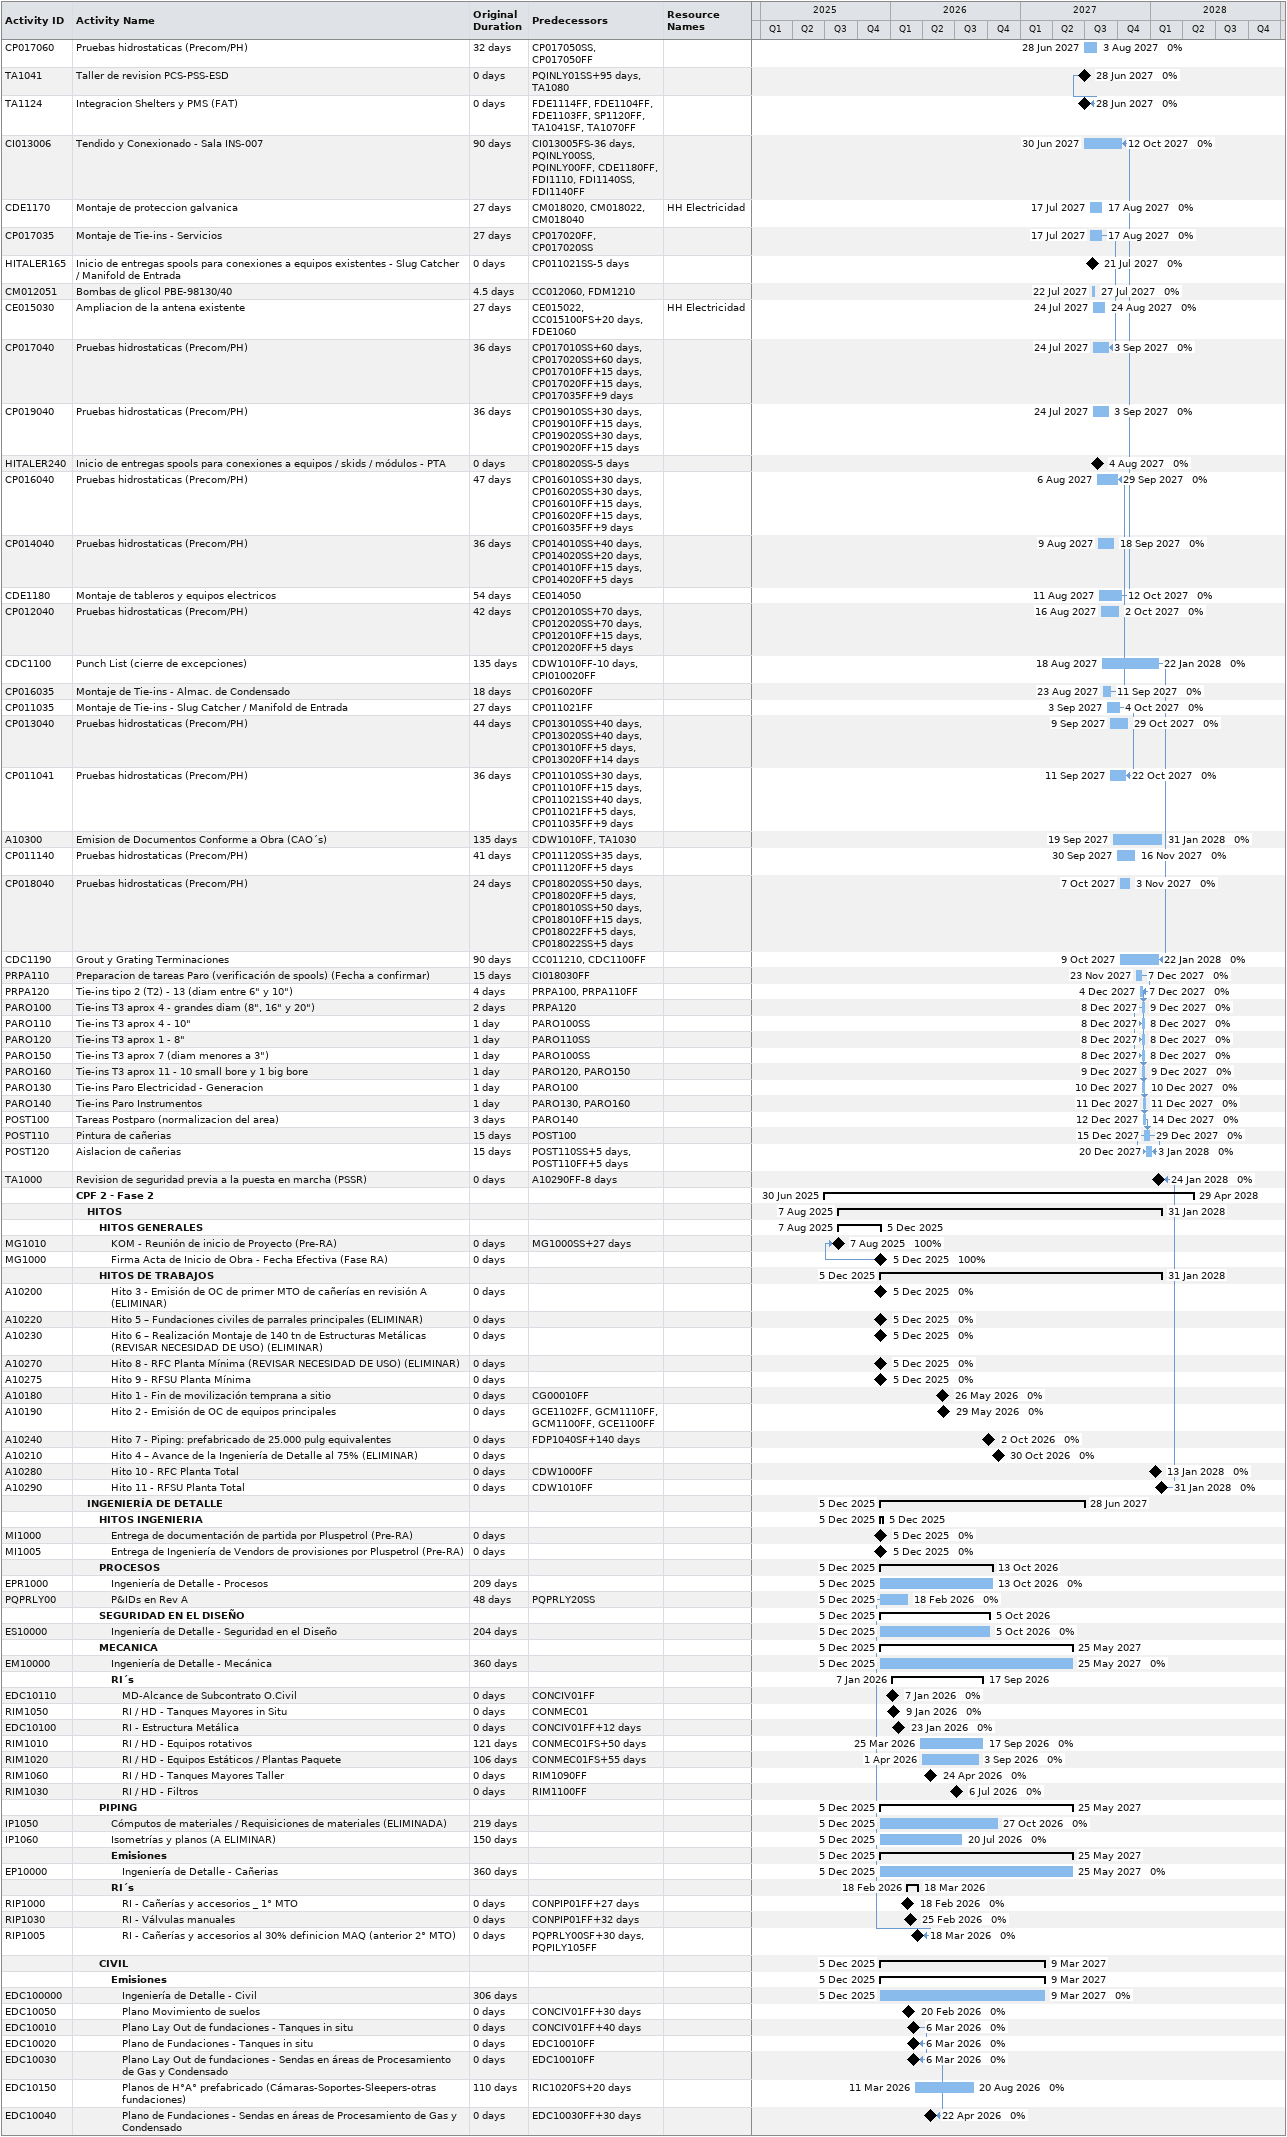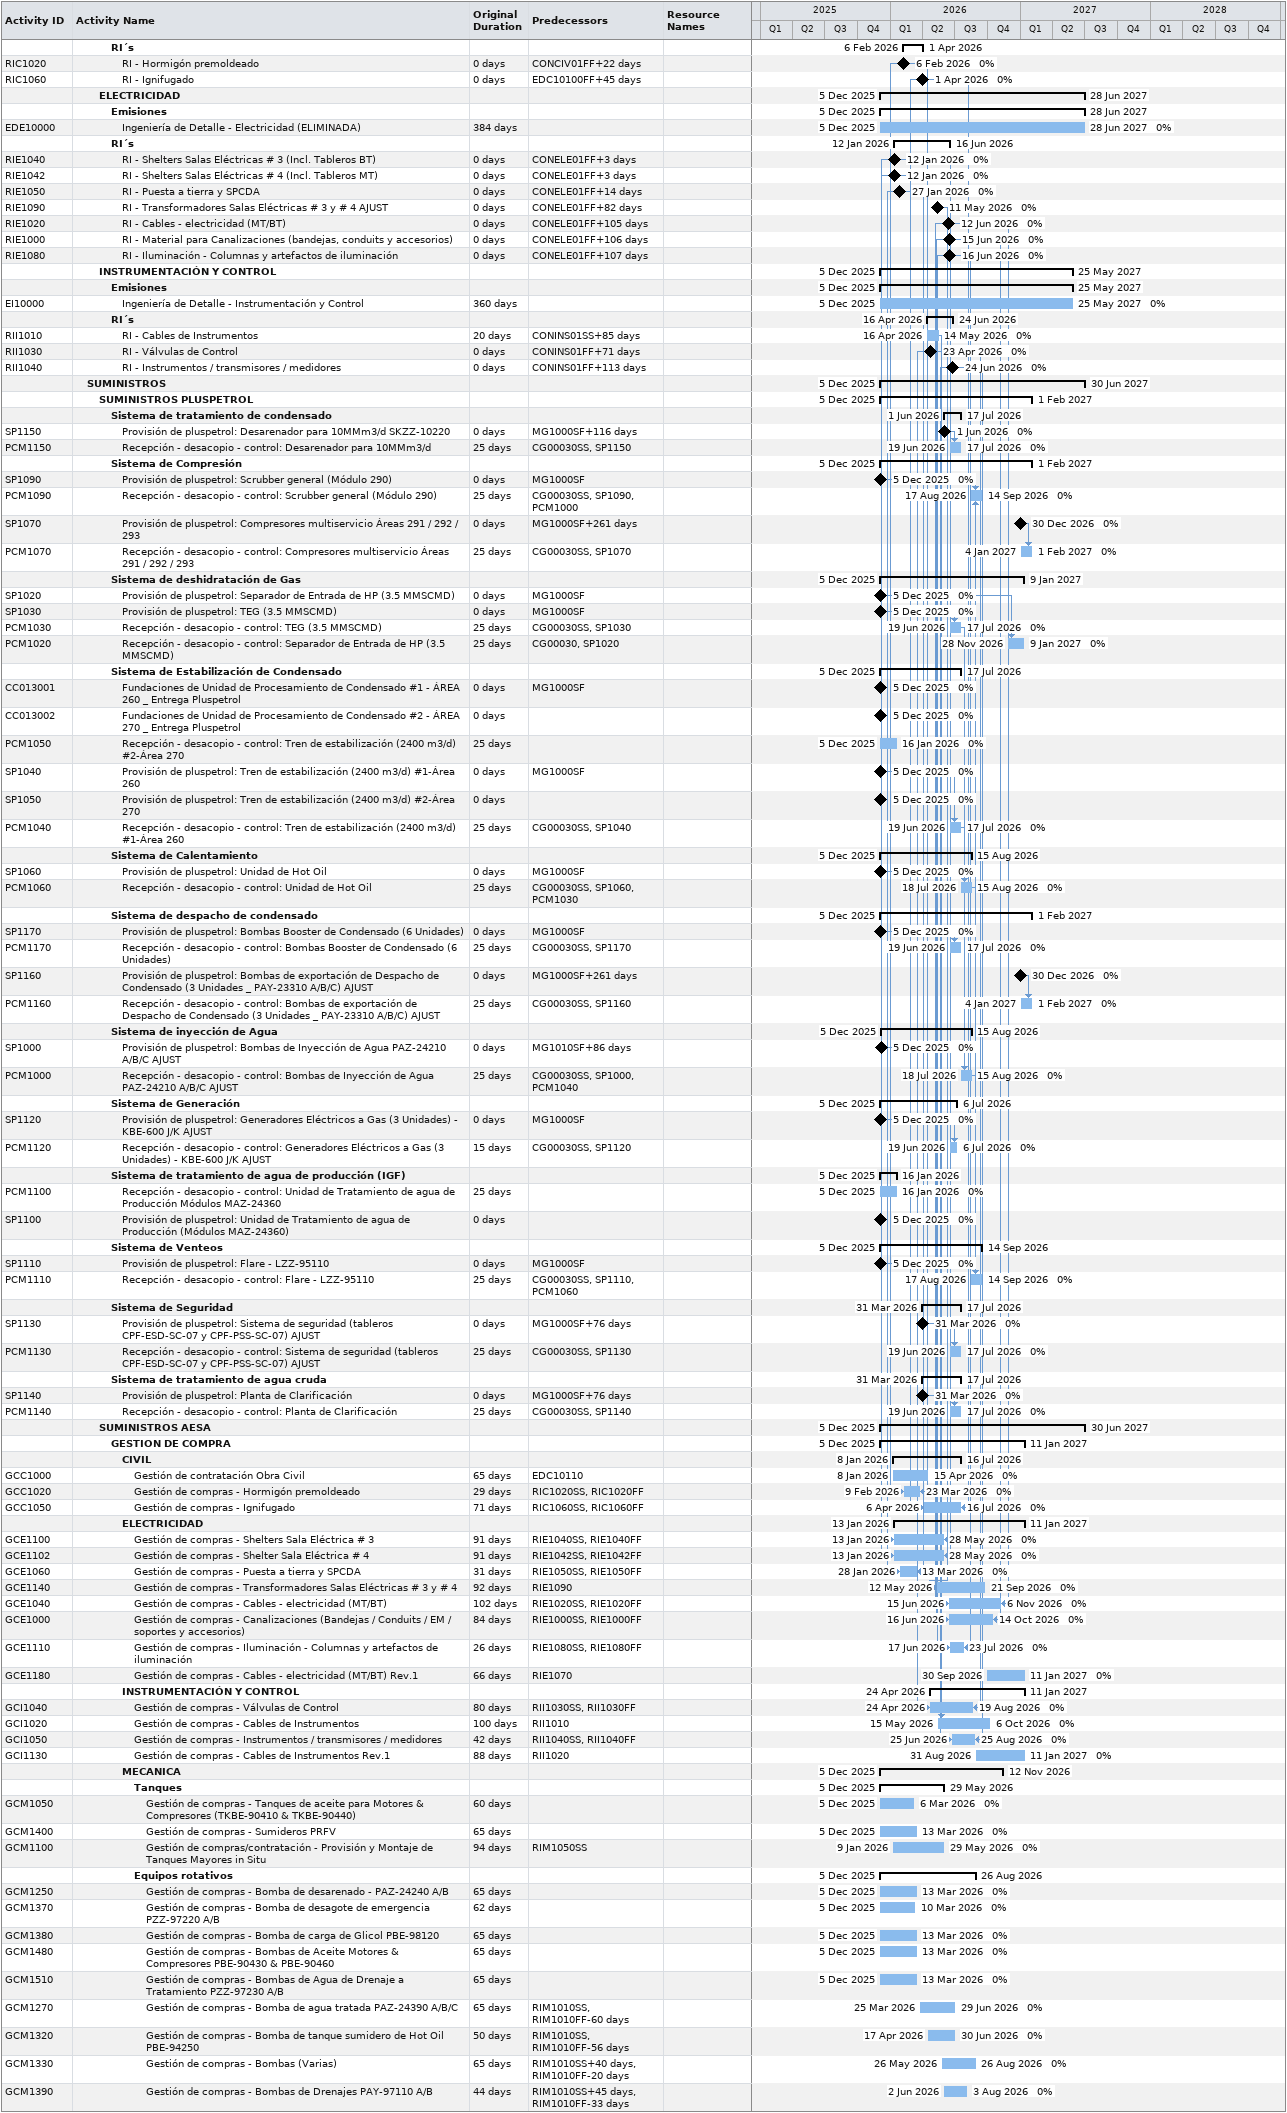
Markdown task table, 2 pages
| ID | Level | Task | Original duration | Start | Finish | Predecessors | Resources | % complete |
|---|---|---|---|---|---|---|---|---|
| CP017060 | 1 | Pruebas hidrostaticas (Precom/PH) | 32d | 2027-06-28 | 2027-08-03 | CP017050SS, CP017050FF |  | 0 |
| TA1041 | 1 | Taller de revision PCS-PSS-ESD | 0d | 2027-06-28 | 2027-06-28 | PQINLY01SS+95d, TA1080 |  | 0 |
| TA1124 | 1 | Integracion Shelters y PMS (FAT) | 0d | 2027-06-28 | 2027-06-28 | FDE1114FF, FDE1104FF, FDE1103FF, SP1120FF, TA1041SF, TA1070FF |  | 0 |
| CI013006 | 1 | Tendido y Conexionado - Sala INS-007 | 90d | 2027-06-30 | 2027-10-12 | CI013005FS-36d, PQINLY00SS, PQINLY00FF, CDE1180FF, FDI1110, FDI1140SS, FDI1140FF |  | 0 |
| CDE1170 | 1 | Montaje de proteccion galvanica | 27d | 2027-07-17 | 2027-08-17 | CM018020, CM018022, CM018040 | HH Electricidad | 0 |
| CP017035 | 1 | Montaje de Tie-ins - Servicios | 27d | 2027-07-17 | 2027-08-17 | CP017020FF, CP017020SS |  | 0 |
| HITALER165 | 1 | Inicio de entregas spools para conexiones a equipos existentes - Slug Catcher / Manifold de Entrada | 0d | 2027-07-21 | 2027-07-21 | CP011021SS-5d |  | 0 |
| CM012051 | 1 | Bombas de glicol PBE-98130/40 | 4.5d | 2027-07-22 | 2027-07-27 | CC012060, FDM1210 |  | 0 |
| CE015030 | 1 | Ampliacion de la antena existente | 27d | 2027-07-24 | 2027-08-24 | CE015022, CC015100FS+20d, FDE1060 | HH Electricidad | 0 |
| CP017040 | 1 | Pruebas hidrostaticas (Precom/PH) | 36d | 2027-07-24 | 2027-09-03 | CP017010SS+60d, CP017020SS+60d, CP017010FF+15d, CP017020FF+15d, CP017035FF+9d |  | 0 |
| CP019040 | 1 | Pruebas hidrostaticas (Precom/PH) | 36d | 2027-07-24 | 2027-09-03 | CP019010SS+30d, CP019010FF+15d, CP019020SS+30d, CP019020FF+15d |  | 0 |
| HITALER240 | 1 | Inicio de entregas spools para conexiones a equipos / skids / módulos - PTA | 0d | 2027-08-04 | 2027-08-04 | CP018020SS-5d |  | 0 |
| CP016040 | 1 | Pruebas hidrostaticas (Precom/PH) | 47d | 2027-08-06 | 2027-09-29 | CP016010SS+30d, CP016020SS+30d, CP016010FF+15d, CP016020FF+15d, CP016035FF+9d |  | 0 |
| CP014040 | 1 | Pruebas hidrostaticas (Precom/PH) | 36d | 2027-08-09 | 2027-09-18 | CP014010SS+40d, CP014020SS+20d, CP014010FF+15d, CP014020FF+5d |  | 0 |
| CDE1180 | 1 | Montaje de tableros y equipos electricos | 54d | 2027-08-11 | 2027-10-12 | CE014050 |  | 0 |
| CP012040 | 1 | Pruebas hidrostaticas (Precom/PH) | 42d | 2027-08-16 | 2027-10-02 | CP012010SS+70d, CP012020SS+70d, CP012010FF+15d, CP012020FF+5d |  | 0 |
| CDC1100 | 1 | Punch List (cierre de excepciones) | 135d | 2027-08-18 | 2028-01-22 | CDW1010FF-10d, CPI010020FF |  | 0 |
| CP016035 | 1 | Montaje de Tie-ins - Almac. de Condensado | 18d | 2027-08-23 | 2027-09-11 | CP016020FF |  | 0 |
| CP011035 | 1 | Montaje de Tie-ins - Slug Catcher / Manifold de Entrada | 27d | 2027-09-03 | 2027-10-04 | CP011021FF |  | 0 |
| CP013040 | 1 | Pruebas hidrostaticas (Precom/PH) | 44d | 2027-09-09 | 2027-10-29 | CP013010SS+40d, CP013020SS+40d, CP013010FF+5d, CP013020FF+14d |  | 0 |
| CP011041 | 1 | Pruebas hidrostaticas (Precom/PH) | 36d | 2027-09-11 | 2027-10-22 | CP011010SS+30d, CP011010FF+15d, CP011021SS+40d, CP011021FF+5d, CP011035FF+9d |  | 0 |
| A10300 | 1 | Emision de Documentos Conforme a Obra (CAO´s) | 135d | 2027-09-19 | 2028-01-31 | CDW1010FF, TA1030 |  | 0 |
| CP011140 | 1 | Pruebas hidrostaticas (Precom/PH) | 41d | 2027-09-30 | 2027-11-16 | CP011120SS+35d, CP011120FF+5d |  | 0 |
| CP018040 | 1 | Pruebas hidrostaticas (Precom/PH) | 24d | 2027-10-07 | 2027-11-03 | CP018020SS+50d, CP018020FF+5d, CP018010SS+50d, CP018010FF+15d, CP018022FF+5d, CP018022SS+5d |  | 0 |
| CDC1190 | 1 | Grout y Grating Terminaciones | 90d | 2027-10-09 | 2028-01-22 | CC011210, CDC1100FF |  | 0 |
| PRPA110 | 1 | Preparacion de tareas Paro (verificación de spools) (Fecha a confirmar) | 15d | 2027-11-23 | 2027-12-07 | CI018030FF |  | 0 |
| PRPA120 | 1 | Tie-ins tipo 2 (T2) - 13 (diam entre 6" y 10") | 4d | 2027-12-04 | 2027-12-07 | PRPA100, PRPA110FF |  | 0 |
| PARO100 | 1 | Tie-ins T3 aprox 4 - grandes diam (8", 16" y 20") | 2d | 2027-12-08 | 2027-12-09 | PRPA120 |  | 0 |
| PARO110 | 1 | Tie-ins T3 aprox 4 - 10" | 1d | 2027-12-08 | 2027-12-08 | PARO100SS |  | 0 |
| PARO120 | 1 | Tie-ins T3 aprox 1 - 8" | 1d | 2027-12-08 | 2027-12-08 | PARO110SS |  | 0 |
| PARO150 | 1 | Tie-ins T3 aprox 7 (diam menores a 3") | 1d | 2027-12-08 | 2027-12-08 | PARO100SS |  | 0 |
| PARO160 | 1 | Tie-ins T3 aprox 11 - 10 small bore y 1 big bore | 1d | 2027-12-09 | 2027-12-09 | PARO120, PARO150 |  | 0 |
| PARO130 | 1 | Tie-ins Paro Electricidad - Generacion | 1d | 2027-12-10 | 2027-12-10 | PARO100 |  | 0 |
| PARO140 | 1 | Tie-ins Paro Instrumentos | 1d | 2027-12-11 | 2027-12-11 | PARO130, PARO160 |  | 0 |
| POST100 | 1 | Tareas Postparo (normalizacion del area) | 3d | 2027-12-12 | 2027-12-14 | PARO140 |  | 0 |
| POST110 | 1 | Pintura de cañerias | 15d | 2027-12-15 | 2027-12-29 | POST100 |  | 0 |
| POST120 | 1 | Aislacion de cañerias | 15d | 2027-12-20 | 2028-01-03 | POST110SS+5d, POST110FF+5d |  | 0 |
| TA1000 | 1 | Revision de seguridad previa a la puesta en marcha (PSSR) | 0d | 2028-01-24 | 2028-01-24 | A10290FF-8d |  | 0 |
|  | 1 | **CPF 2 - Fase 2** |  | 2025-06-30 | 2028-04-29 |  |  |  |
|  | 2 | **HITOS** |  | 2025-08-07 | 2028-01-31 |  |  |  |
|  | 3 | **HITOS GENERALES** |  | 2025-08-07 | 2025-12-05 |  |  |  |
| MG1010 | 4 | KOM - Reunión de inicio de Proyecto (Pre-RA) | 0d | 2025-08-07 | 2025-08-07 | MG1000SS+27d |  | 100 |
| MG1000 | 4 | Firma Acta de Inicio de Obra - Fecha Efectiva (Fase RA) | 0d | 2025-12-05 | 2025-12-05 |  |  | 100 |
|  | 3 | **HITOS DE TRABAJOS** |  | 2025-12-05 | 2028-01-31 |  |  |  |
| A10200 | 4 | Hito 3 - Emisión de OC de primer MTO de cañerías en revisión A (ELIMINAR) | 0d | 2025-12-05 | 2025-12-05 |  |  | 0 |
| A10220 | 4 | Hito 5 – Fundaciones civiles de parrales principales (ELIMINAR) | 0d | 2025-12-05 | 2025-12-05 |  |  | 0 |
| A10230 | 4 | Hito 6 – Realización Montaje de 140 tn de Estructuras Metálicas (REVISAR NECESIDAD DE USO) (ELIMINAR) | 0d | 2025-12-05 | 2025-12-05 |  |  | 0 |
| A10270 | 4 | Hito 8 - RFC Planta Mínima (REVISAR NECESIDAD DE USO) (ELIMINAR) | 0d | 2025-12-05 | 2025-12-05 |  |  | 0 |
| A10275 | 4 | Hito 9 - RFSU Planta Mínima | 0d | 2025-12-05 | 2025-12-05 |  |  | 0 |
| A10180 | 4 | Hito 1 - Fin de movilización temprana a sitio | 0d | 2026-05-26 | 2026-05-26 | CG00010FF |  | 0 |
| A10190 | 4 | Hito 2 - Emisión de OC de equipos principales | 0d | 2026-05-29 | 2026-05-29 | GCE1102FF, GCM1110FF, GCM1100FF, GCE1100FF |  | 0 |
| A10240 | 4 | Hito 7 - Piping: prefabricado de 25.000 pulg equivalentes | 0d | 2026-10-02 | 2026-10-02 | FDP1040SF+140d |  | 0 |
| A10210 | 4 | Hito 4 – Avance de la Ingeniería de Detalle al 75% (ELIMINAR) | 0d | 2026-10-30 | 2026-10-30 |  |  | 0 |
| A10280 | 4 | Hito 10 - RFC Planta Total | 0d | 2028-01-13 | 2028-01-13 | CDW1000FF |  | 0 |
| A10290 | 4 | Hito 11 - RFSU Planta Total | 0d | 2028-01-31 | 2028-01-31 | CDW1010FF |  | 0 |
|  | 2 | **INGENIERÍA DE DETALLE** |  | 2025-12-05 | 2027-06-28 |  |  |  |
|  | 3 | **HITOS INGENIERIA** |  | 2025-12-05 | 2025-12-05 |  |  |  |
| MI1000 | 4 | Entrega de documentación de partida por Pluspetrol (Pre-RA) | 0d | 2025-12-05 | 2025-12-05 |  |  | 0 |
| MI1005 | 4 | Entrega de Ingeniería de Vendors de provisiones por Pluspetrol (Pre-RA) | 0d | 2025-12-05 | 2025-12-05 |  |  | 0 |
|  | 3 | **PROCESOS** |  | 2025-12-05 | 2026-10-13 |  |  |  |
| EPR1000 | 4 | Ingeniería de Detalle - Procesos | 209d | 2025-12-05 | 2026-10-13 |  |  | 0 |
| PQPRLY00 | 4 | P&IDs en Rev A | 48d | 2025-12-05 | 2026-02-18 | PQPRLY20SS |  | 0 |
|  | 3 | **SEGURIDAD EN EL DISEÑO** |  | 2025-12-05 | 2026-10-05 |  |  |  |
| ES10000 | 4 | Ingeniería de Detalle - Seguridad en el Diseño | 204d | 2025-12-05 | 2026-10-05 |  |  | 0 |
|  | 3 | **MECANICA** |  | 2025-12-05 | 2027-05-25 |  |  |  |
| EM10000 | 4 | Ingeniería de Detalle - Mecánica | 360d | 2025-12-05 | 2027-05-25 |  |  | 0 |
|  | 4 | **RI´s** |  | 2026-01-07 | 2026-09-17 |  |  |  |
| EDC10110 | 5 | MD-Alcance de Subcontrato O.Civil | 0d | 2026-01-07 | 2026-01-07 | CONCIV01FF |  | 0 |
| RIM1050 | 5 | RI / HD - Tanques Mayores in Situ | 0d | 2026-01-09 | 2026-01-09 | CONMEC01 |  | 0 |
| EDC10100 | 5 | RI - Estructura Metálica | 0d | 2026-01-23 | 2026-01-23 | CONCIV01FF+12d |  | 0 |
| RIM1010 | 5 | RI / HD - Equipos rotativos | 121d | 2026-03-25 | 2026-09-17 | CONMEC01FS+50d |  | 0 |
| RIM1020 | 5 | RI / HD - Equipos Estáticos / Plantas Paquete | 106d | 2026-04-01 | 2026-09-03 | CONMEC01FS+55d |  | 0 |
| RIM1060 | 5 | RI / HD - Tanques Mayores Taller | 0d | 2026-04-24 | 2026-04-24 | RIM1090FF |  | 0 |
| RIM1030 | 5 | RI / HD - Filtros | 0d | 2026-07-06 | 2026-07-06 | RIM1100FF |  | 0 |
|  | 3 | **PIPING** |  | 2025-12-05 | 2027-05-25 |  |  |  |
| IP1050 | 4 | Cómputos de materiales / Requisiciones de materiales (ELIMINADA) | 219d | 2025-12-05 | 2026-10-27 |  |  | 0 |
| IP1060 | 4 | Isometrías y planos (A ELIMINAR) | 150d | 2025-12-05 | 2026-07-20 |  |  | 0 |
|  | 4 | **Emisiones** |  | 2025-12-05 | 2027-05-25 |  |  |  |
| EP10000 | 5 | Ingeniería de Detalle - Cañerias | 360d | 2025-12-05 | 2027-05-25 |  |  | 0 |
|  | 4 | **RI´s** |  | 2026-02-18 | 2026-03-18 |  |  |  |
| RIP1000 | 5 | RI - Cañerías y accesorios _ 1° MTO | 0d | 2026-02-18 | 2026-02-18 | CONPIP01FF+27d |  | 0 |
| RIP1030 | 5 | RI - Válvulas manuales | 0d | 2026-02-25 | 2026-02-25 | CONPIP01FF+32d |  | 0 |
| RIP1005 | 5 | RI - Cañerías y accesorios al 30% definicion MAQ (anterior 2° MTO) | 0d | 2026-03-18 | 2026-03-18 | PQPRLY00SF+30d, PQPILY105FF |  | 0 |
|  | 3 | **CIVIL** |  | 2025-12-05 | 2027-03-09 |  |  |  |
|  | 4 | **Emisiones** |  | 2025-12-05 | 2027-03-09 |  |  |  |
| EDC100000 | 5 | Ingeniería de Detalle - Civil | 306d | 2025-12-05 | 2027-03-09 |  |  | 0 |
| EDC10050 | 5 | Plano Movimiento de suelos | 0d | 2026-02-20 | 2026-02-20 | CONCIV01FF+30d |  | 0 |
| EDC10010 | 5 | Plano Lay Out de fundaciones - Tanques in situ | 0d | 2026-03-06 | 2026-03-06 | CONCIV01FF+40d |  | 0 |
| EDC10020 | 5 | Plano de Fundaciones - Tanques in situ | 0d | 2026-03-06 | 2026-03-06 | EDC10010FF |  | 0 |
| EDC10030 | 5 | Plano Lay Out de fundaciones - Sendas en áreas de Procesamiento de Gas y Condensado | 0d | 2026-03-06 | 2026-03-06 | EDC10010FF |  | 0 |
| EDC10150 | 5 | Planos de H°A° prefabricado (Cámaras-Soportes-Sleepers-otras fundaciones) | 110d | 2026-03-11 | 2026-08-20 | RIC1020FS+20d |  | 0 |
| EDC10040 | 5 | Plano de Fundaciones - Sendas en áreas de Procesamiento de Gas y Condensado | 0d | 2026-04-22 | 2026-04-22 | EDC10030FF+30d |  | 0 |
|  | 4 | **RI´s** |  | 2026-02-06 | 2026-04-01 |  |  |  |
| RIC1020 | 5 | RI - Hormigón premoldeado | 0d | 2026-02-06 | 2026-02-06 | CONCIV01FF+22d |  | 0 |
| RIC1060 | 5 | RI - Ignifugado | 0d | 2026-04-01 | 2026-04-01 | EDC10100FF+45d |  | 0 |
|  | 3 | **ELECTRICIDAD** |  | 2025-12-05 | 2027-06-28 |  |  |  |
|  | 4 | **Emisiones** |  | 2025-12-05 | 2027-06-28 |  |  |  |
| EDE10000 | 5 | Ingeniería de Detalle - Electricidad (ELIMINADA) | 384d | 2025-12-05 | 2027-06-28 |  |  | 0 |
|  | 4 | **RI´s** |  | 2026-01-12 | 2026-06-16 |  |  |  |
| RIE1040 | 5 | RI - Shelters Salas Eléctricas # 3 (Incl. Tableros BT) | 0d | 2026-01-12 | 2026-01-12 | CONELE01FF+3d |  | 0 |
| RIE1042 | 5 | RI - Shelters Salas Eléctricas # 4 (Incl. Tableros MT) | 0d | 2026-01-12 | 2026-01-12 | CONELE01FF+3d |  | 0 |
| RIE1050 | 5 | RI - Puesta a tierra y SPCDA | 0d | 2026-01-27 | 2026-01-27 | CONELE01FF+14d |  | 0 |
| RIE1090 | 5 | RI - Transformadores Salas Eléctricas # 3 y # 4 AJUST | 0d | 2026-05-11 | 2026-05-11 | CONELE01FF+82d |  | 0 |
| RIE1020 | 5 | RI - Cables - electricidad (MT/BT) | 0d | 2026-06-12 | 2026-06-12 | CONELE01FF+105d |  | 0 |
| RIE1000 | 5 | RI - Material para Canalizaciones (bandejas, conduits y accesorios) | 0d | 2026-06-15 | 2026-06-15 | CONELE01FF+106d |  | 0 |
| RIE1080 | 5 | RI - Iluminación - Columnas y artefactos de iluminación | 0d | 2026-06-16 | 2026-06-16 | CONELE01FF+107d |  | 0 |
|  | 3 | **INSTRUMENTACIÓN Y CONTROL** |  | 2025-12-05 | 2027-05-25 |  |  |  |
|  | 4 | **Emisiones** |  | 2025-12-05 | 2027-05-25 |  |  |  |
| EI10000 | 5 | Ingeniería de Detalle - Instrumentación y Control | 360d | 2025-12-05 | 2027-05-25 |  |  | 0 |
|  | 4 | **RI´s** |  | 2026-04-16 | 2026-06-24 |  |  |  |
| RII1010 | 5 | RI - Cables de Instrumentos | 20d | 2026-04-16 | 2026-05-14 | CONINS01SS+85d |  | 0 |
| RII1030 | 5 | RI - Válvulas de Control | 0d | 2026-04-23 | 2026-04-23 | CONINS01FF+71d |  | 0 |
| RII1040 | 5 | RI - Instrumentos / transmisores / medidores | 0d | 2026-06-24 | 2026-06-24 | CONINS01FF+113d |  | 0 |
|  | 2 | **SUMINISTROS** |  | 2025-12-05 | 2027-06-30 |  |  |  |
|  | 3 | **SUMINISTROS PLUSPETROL** |  | 2025-12-05 | 2027-02-01 |  |  |  |
|  | 4 | **Sistema de tratamiento de condensado** |  | 2026-06-01 | 2026-07-17 |  |  |  |
| SP1150 | 5 | Provisión de pluspetrol: Desarenador para 10MMm3/d SKZZ-10220 | 0d | 2026-06-01 | 2026-06-01 | MG1000SF+116d |  | 0 |
| PCM1150 | 5 | Recepción - desacopio - control: Desarenador para 10MMm3/d | 25d | 2026-06-19 | 2026-07-17 | CG00030SS, SP1150 |  | 0 |
|  | 4 | **Sistema de Compresión** |  | 2025-12-05 | 2027-02-01 |  |  |  |
| SP1090 | 5 | Provisión de pluspetrol: Scrubber general (Módulo 290) | 0d | 2025-12-05 | 2025-12-05 | MG1000SF |  | 0 |
| PCM1090 | 5 | Recepción - desacopio - control: Scrubber general (Módulo 290) | 25d | 2026-08-17 | 2026-09-14 | CG00030SS, SP1090, PCM1000 |  | 0 |
| SP1070 | 5 | Provisión de pluspetrol: Compresores multiservicio Áreas 291 / 292 / 293 | 0d | 2026-12-30 | 2026-12-30 | MG1000SF+261d |  | 0 |
| PCM1070 | 5 | Recepción - desacopio - control: Compresores multiservicio Áreas 291 / 292 / 293 | 25d | 2027-01-04 | 2027-02-01 | CG00030SS, SP1070 |  | 0 |
|  | 4 | **Sistema de deshidratación de Gas** |  | 2025-12-05 | 2027-01-09 |  |  |  |
| SP1020 | 5 | Provisión de pluspetrol: Separador de Entrada de HP (3.5 MMSCMD) | 0d | 2025-12-05 | 2025-12-05 | MG1000SF |  | 0 |
| SP1030 | 5 | Provisión de pluspetrol: TEG (3.5 MMSCMD) | 0d | 2025-12-05 | 2025-12-05 | MG1000SF |  | 0 |
| PCM1030 | 5 | Recepción - desacopio - control: TEG (3.5 MMSCMD) | 25d | 2026-06-19 | 2026-07-17 | CG00030SS, SP1030 |  | 0 |
| PCM1020 | 5 | Recepción - desacopio - control: Separador de Entrada de HP (3.5 MMSCMD) | 25d | 2026-11-28 | 2027-01-09 | CG00030, SP1020 |  | 0 |
|  | 4 | **Sistema de Estabilización de Condensado** |  | 2025-12-05 | 2026-07-17 |  |  |  |
| CC013001 | 5 | Fundaciones de Unidad de Procesamiento de Condensado #1 - ÁREA 260 _ Entrega Pluspetrol | 0d | 2025-12-05 | 2025-12-05 | MG1000SF |  | 0 |
| CC013002 | 5 | Fundaciones de Unidad de Procesamiento de Condensado #2 - ÁREA 270 _ Entrega Pluspetrol | 0d | 2025-12-05 | 2025-12-05 |  |  | 0 |
| PCM1050 | 5 | Recepción - desacopio - control: Tren de estabilización (2400 m3/d) #2-Área 270 | 25d | 2025-12-05 | 2026-01-16 |  |  | 0 |
| SP1040 | 5 | Provisión de pluspetrol: Tren de estabilización (2400 m3/d) #1-Área 260 | 0d | 2025-12-05 | 2025-12-05 | MG1000SF |  | 0 |
| SP1050 | 5 | Provisión de pluspetrol: Tren de estabilización (2400 m3/d) #2-Área 270 | 0d | 2025-12-05 | 2025-12-05 |  |  | 0 |
| PCM1040 | 5 | Recepción - desacopio - control: Tren de estabilización (2400 m3/d) #1-Área 260 | 25d | 2026-06-19 | 2026-07-17 | CG00030SS, SP1040 |  | 0 |
|  | 4 | **Sistema de Calentamiento** |  | 2025-12-05 | 2026-08-15 |  |  |  |
| SP1060 | 5 | Provisión de pluspetrol: Unidad de Hot Oil | 0d | 2025-12-05 | 2025-12-05 | MG1000SF |  | 0 |
| PCM1060 | 5 | Recepción - desacopio - control: Unidad de Hot Oil | 25d | 2026-07-18 | 2026-08-15 | CG00030SS, SP1060, PCM1030 |  | 0 |
|  | 4 | **Sistema de despacho de condensado** |  | 2025-12-05 | 2027-02-01 |  |  |  |
| SP1170 | 5 | Provisión de pluspetrol: Bombas Booster de Condensado (6 Unidades) | 0d | 2025-12-05 | 2025-12-05 | MG1000SF |  | 0 |
| PCM1170 | 5 | Recepción - desacopio - control: Bombas Booster de Condensado (6 Unidades) | 25d | 2026-06-19 | 2026-07-17 | CG00030SS, SP1170 |  | 0 |
| SP1160 | 5 | Provisión de pluspetrol: Bombas de exportación de Despacho de Condensado (3 Unidades _ PAY-23310 A/B/C) AJUST | 0d | 2026-12-30 | 2026-12-30 | MG1000SF+261d |  | 0 |
| PCM1160 | 5 | Recepción - desacopio - control: Bombas de exportación de Despacho de Condensado (3 Unidades _ PAY-23310 A/B/C) AJUST | 25d | 2027-01-04 | 2027-02-01 | CG00030SS, SP1160 |  | 0 |
|  | 4 | **Sistema de inyección de Agua** |  | 2025-12-05 | 2026-08-15 |  |  |  |
| SP1000 | 5 | Provisión de pluspetrol: Bombas de Inyección de Agua PAZ-24210 A/B/C AJUST | 0d | 2025-12-05 | 2025-12-05 | MG1010SF+86d |  | 0 |
| PCM1000 | 5 | Recepción - desacopio - control: Bombas de Inyección de Agua PAZ-24210 A/B/C AJUST | 25d | 2026-07-18 | 2026-08-15 | CG00030SS, SP1000, PCM1040 |  | 0 |
|  | 4 | **Sistema de Generación** |  | 2025-12-05 | 2026-07-06 |  |  |  |
| SP1120 | 5 | Provisión de pluspetrol: Generadores Eléctricos a Gas (3 Unidades) - KBE-600 J/K AJUST | 0d | 2025-12-05 | 2025-12-05 | MG1000SF |  | 0 |
| PCM1120 | 5 | Recepción - desacopio - control: Generadores Eléctricos a Gas (3 Unidades) - KBE-600 J/K AJUST | 15d | 2026-06-19 | 2026-07-06 | CG00030SS, SP1120 |  | 0 |
|  | 4 | **Sistema de tratamiento de agua de producción (IGF)** |  | 2025-12-05 | 2026-01-16 |  |  |  |
| PCM1100 | 5 | Recepción - desacopio - control: Unidad de Tratamiento de agua de Producción Módulos MAZ-24360 | 25d | 2025-12-05 | 2026-01-16 |  |  | 0 |
| SP1100 | 5 | Provisión de pluspetrol: Unidad de Tratamiento de agua de Producción (Módulos MAZ-24360) | 0d | 2025-12-05 | 2025-12-05 |  |  | 0 |
|  | 4 | **Sistema de Venteos** |  | 2025-12-05 | 2026-09-14 |  |  |  |
| SP1110 | 5 | Provisión de pluspetrol: Flare - LZZ-95110 | 0d | 2025-12-05 | 2025-12-05 | MG1000SF |  | 0 |
| PCM1110 | 5 | Recepción - desacopio - control: Flare - LZZ-95110 | 25d | 2026-08-17 | 2026-09-14 | CG00030SS, SP1110, PCM1060 |  | 0 |
|  | 4 | **Sistema de Seguridad** |  | 2026-03-31 | 2026-07-17 |  |  |  |
| SP1130 | 5 | Provisión de pluspetrol: Sistema de seguridad (tableros CPF-ESD-SC-07 y CPF-PSS-SC-07) AJUST | 0d | 2026-03-31 | 2026-03-31 | MG1000SF+76d |  | 0 |
| PCM1130 | 5 | Recepción - desacopio - control: Sistema de seguridad (tableros CPF-ESD-SC-07 y CPF-PSS-SC-07) AJUST | 25d | 2026-06-19 | 2026-07-17 | CG00030SS, SP1130 |  | 0 |
|  | 4 | **Sistema de tratamiento de agua cruda** |  | 2026-03-31 | 2026-07-17 |  |  |  |
| SP1140 | 5 | Provisión de pluspetrol: Planta de Clarificación | 0d | 2026-03-31 | 2026-03-31 | MG1000SF+76d |  | 0 |
| PCM1140 | 5 | Recepción - desacopio - control: Planta de Clarificación | 25d | 2026-06-19 | 2026-07-17 | CG00030SS, SP1140 |  | 0 |
|  | 3 | **SUMINISTROS AESA** |  | 2025-12-05 | 2027-06-30 |  |  |  |
|  | 4 | **GESTION DE COMPRA** |  | 2025-12-05 | 2027-01-11 |  |  |  |
|  | 5 | **CIVIL** |  | 2026-01-08 | 2026-07-16 |  |  |  |
| GCC1000 | 6 | Gestión de contratación Obra Civil | 65d | 2026-01-08 | 2026-04-15 | EDC10110 |  | 0 |
| GCC1020 | 6 | Gestión de compras - Hormigón premoldeado | 29d | 2026-02-09 | 2026-03-23 | RIC1020SS, RIC1020FF |  | 0 |
| GCC1050 | 6 | Gestión de compras - Ignifugado | 71d | 2026-04-06 | 2026-07-16 | RIC1060SS, RIC1060FF |  | 0 |
|  | 5 | **ELECTRICIDAD** |  | 2026-01-13 | 2027-01-11 |  |  |  |
| GCE1100 | 6 | Gestión de compras - Shelters Sala Eléctrica # 3 | 91d | 2026-01-13 | 2026-05-28 | RIE1040SS, RIE1040FF |  | 0 |
| GCE1102 | 6 | Gestión de compras - Shelter Sala Eléctrica # 4 | 91d | 2026-01-13 | 2026-05-28 | RIE1042SS, RIE1042FF |  | 0 |
| GCE1060 | 6 | Gestión de compras - Puesta a tierra y SPCDA | 31d | 2026-01-28 | 2026-03-13 | RIE1050SS, RIE1050FF |  | 0 |
| GCE1140 | 6 | Gestión de compras - Transformadores Salas Eléctricas # 3 y # 4 | 92d | 2026-05-12 | 2026-09-21 | RIE1090 |  | 0 |
| GCE1040 | 6 | Gestión de compras - Cables - electricidad (MT/BT) | 102d | 2026-06-15 | 2026-11-06 | RIE1020SS, RIE1020FF |  | 0 |
| GCE1000 | 6 | Gestión de compras - Canalizaciones (Bandejas / Conduits / EM / soportes y accesorios) | 84d | 2026-06-16 | 2026-10-14 | RIE1000SS, RIE1000FF |  | 0 |
| GCE1110 | 6 | Gestión de compras - Iluminación - Columnas y artefactos de iluminación | 26d | 2026-06-17 | 2026-07-23 | RIE1080SS, RIE1080FF |  | 0 |
| GCE1180 | 6 | Gestión de compras - Cables - electricidad (MT/BT) Rev.1 | 66d | 2026-09-30 | 2027-01-11 | RIE1070 |  | 0 |
|  | 5 | **INSTRUMENTACIÓN Y CONTROL** |  | 2026-04-24 | 2027-01-11 |  |  |  |
| GCI1040 | 6 | Gestión de compras - Válvulas de Control | 80d | 2026-04-24 | 2026-08-19 | RII1030SS, RII1030FF |  | 0 |
| GCI1020 | 6 | Gestión de compras - Cables de Instrumentos | 100d | 2026-05-15 | 2026-10-06 | RII1010 |  | 0 |
| GCI1050 | 6 | Gestión de compras - Instrumentos / transmisores / medidores | 42d | 2026-06-25 | 2026-08-25 | RII1040SS, RII1040FF |  | 0 |
| GCI1130 | 6 | Gestión de compras - Cables de Instrumentos Rev.1 | 88d | 2026-08-31 | 2027-01-11 | RII1020 |  | 0 |
|  | 5 | **MECANICA** |  | 2025-12-05 | 2026-11-12 |  |  |  |
|  | 6 | **Tanques** |  | 2025-12-05 | 2026-05-29 |  |  |  |
| GCM1050 | 7 | Gestión de compras - Tanques de aceite para Motores & Compresores (TKBE-90410 & TKBE-90440) | 60d | 2025-12-05 | 2026-03-06 |  |  | 0 |
| GCM1400 | 7 | Gestión de compras - Sumideros PRFV | 65d | 2025-12-05 | 2026-03-13 |  |  | 0 |
| GCM1100 | 7 | Gestión de compras/contratación - Provisión y Montaje de Tanques Mayores in Situ | 94d | 2026-01-09 | 2026-05-29 | RIM1050SS |  | 0 |
|  | 6 | **Equipos rotativos** |  | 2025-12-05 | 2026-08-26 |  |  |  |
| GCM1250 | 7 | Gestión de compras - Bomba de desarenado - PAZ-24240 A/B | 65d | 2025-12-05 | 2026-03-13 |  |  | 0 |
| GCM1370 | 7 | Gestión de compras - Bomba de desagote de emergencia PZZ-97220 A/B | 62d | 2025-12-05 | 2026-03-10 |  |  | 0 |
| GCM1380 | 7 | Gestión de compras - Bomba de carga de Glicol PBE-98120 | 65d | 2025-12-05 | 2026-03-13 |  |  | 0 |
| GCM1480 | 7 | Gestión de compras - Bombas de Aceite Motores & Compresores PBE-90430 & PBE-90460 | 65d | 2025-12-05 | 2026-03-13 |  |  | 0 |
| GCM1510 | 7 | Gestión de compras - Bombas de Agua de Drenaje a Tratamiento PZZ-97230 A/B | 65d | 2025-12-05 | 2026-03-13 |  |  | 0 |
| GCM1270 | 7 | Gestión de compras - Bomba de agua tratada PAZ-24390 A/B/C | 65d | 2026-03-25 | 2026-06-29 | RIM1010SS, RIM1010FF-60d |  | 0 |
| GCM1320 | 7 | Gestión de compras - Bomba de tanque sumidero de Hot Oil PBE-94250 | 50d | 2026-04-17 | 2026-06-30 | RIM1010SS, RIM1010FF-56d |  | 0 |
| GCM1330 | 7 | Gestión de compras - Bombas (Varias) | 65d | 2026-05-26 | 2026-08-26 | RIM1010SS+40d, RIM1010FF-20d |  | 0 |
| GCM1390 | 7 | Gestión de compras - Bombas de Drenajes PAY-97110 A/B | 44d | 2026-06-02 | 2026-08-03 | RIM1010SS+45d, RIM1010FF-33d |  | 0 |
